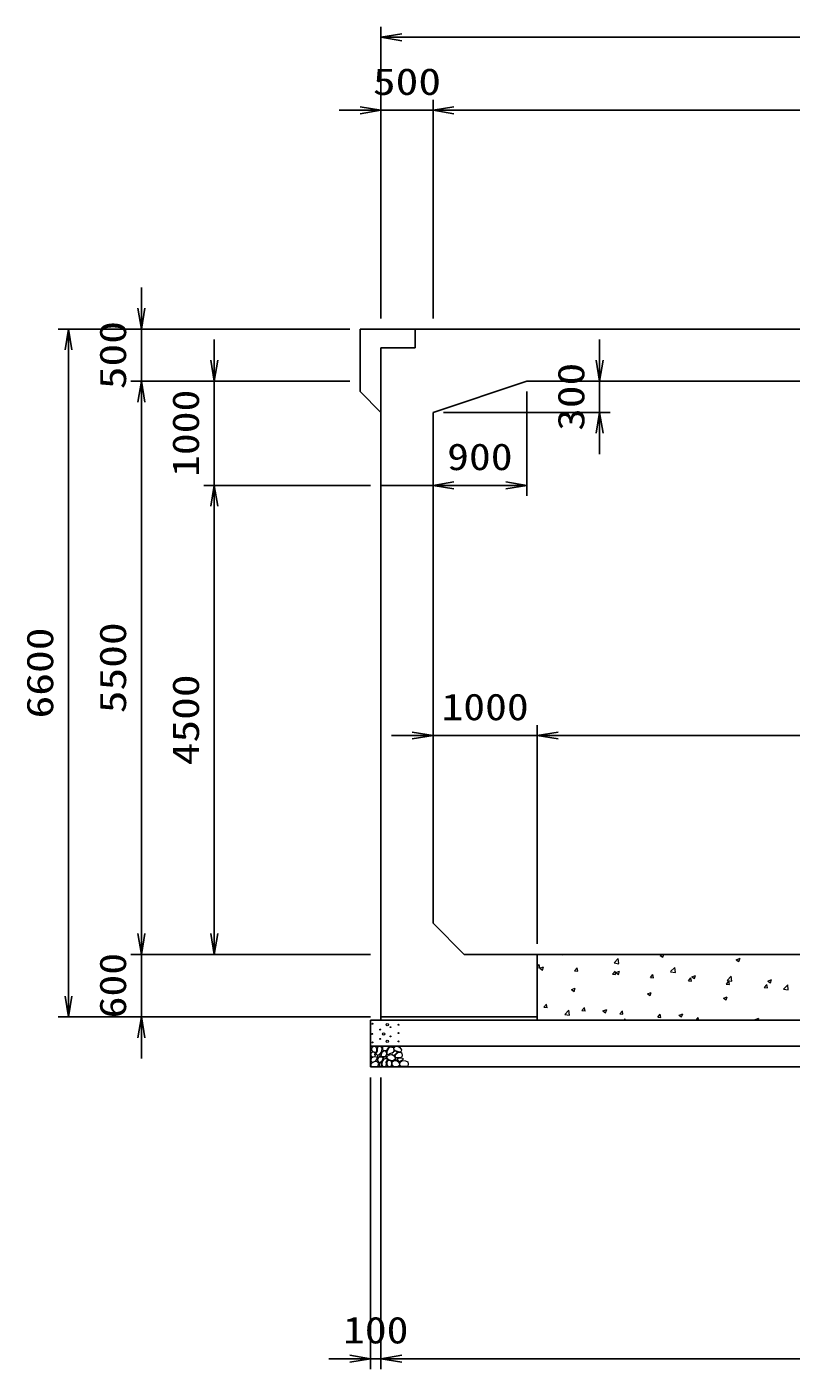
# Model space of a CAD drawing. Units: millimetres at full size. Extents: x 0 to 84100, y 0 to 59400.
# Drawn here: x 58650 to 65989, y 31420 to 44300 of the extents above; entities that cross this region are included whole.
import ezdxf
from ezdxf.enums import TextEntityAlignment as Align

# ---------------------------------------------------------------- set-up
doc = ezdxf.new("R2010")
doc.units = ezdxf.units.MM
for name, color, linetype, lineweight in [('D-DCR-HCHn', 4, 'Continuous', 9), ('D-STR-DIM', 7, 'Continuous', 25), ('D-STR-STRn', 1, 'Continuous', 25)]:
    doc.layers.add(name, color=color, linetype=linetype, lineweight=lineweight)
doc.styles.add('ＭＳ ゴシック', font='')
doc.styles.get('ＭＳ ゴシック').set_extended_font_data('MS Gothic')

# ---------------------------------------------------------------- blocks, each defined once
blk = doc.blocks.new('open_arrow')
at = {"color": 0, "linetype": 'Continuous', "lineweight": -2}
blk.add_lwpolyline([(7.5, 1.25), (0, 0), (7.5, -1.25)], dxfattribs=at)

msp = doc.modelspace()

# ---------------------------------------------------------------- linework, layer by layer
at = {"layer": 'D-DCR-HCHn'}
for p, q in [((61922.739, 41400), (61927.982, 41396.464)), ((61928.014, 41396.528), (61929.179, 41400)), ((62234.606, 41220), (62241.603, 41222.686)), ((62240.639, 41220), (62241.543, 41222.696)), ((63550, 35280.727), (63569.055, 35303.435)), ((63574.728, 35270.595), (63568.855, 35302.438)), ((63759.527, 35400), (63792.709, 35394.854)), ((63792.637, 35395.129), (63792.07, 35400)), ((64289.58, 35318.142), (64329.147, 35359.38)), ((64289.688, 35317.775), (64334.868, 35310.768)), ((64334.795, 35311.045), (64329.183, 35359.29)), ((64732.25, 35389.229), (64757.519, 35372.185)), ((64732.362, 35389.268), (64760.32, 35400)), ((64757.546, 35372.252), (64766.856, 35400)), ((65462.312, 35348.544), (65487.581, 35331.5)), ((65462.424, 35348.583), (65497.994, 35362.237)), ((65487.607, 35331.567), (65497.908, 35362.265)), ((63550, 35273.729), (63574.575, 35271.579)), ((63575.356, 35266.069), (63600.625, 35249.024)), ((63575.466, 35266.107), (63611.035, 35279.761)), ((63600.651, 35249.091), (63610.952, 35279.789)), ((63908.579, 35242.358), (63938.943, 35239.701)), ((63908.934, 35242.37), (63933.424, 35271.557)), ((63939.096, 35238.714), (63933.223, 35270.557)), ((64272.947, 35210.48), (64303.311, 35207.823)), ((64273.303, 35210.492), (64297.793, 35239.679)), ((64303.464, 35206.834), (64297.59, 35238.676)), ((64305.417, 35225.384), (64330.687, 35208.34)), ((64305.529, 35225.422), (64341.098, 35239.076)), ((64330.713, 35208.406), (64341.013, 35239.104)), ((64637.315, 35178.602), (64667.679, 35175.945)), ((64637.672, 35178.614), (64662.163, 35207.8)), ((64667.832, 35174.953), (64661.958, 35206.796)), ((64831.738, 35234.057), (64871.305, 35275.295)), ((64831.846, 35233.69), (64877.026, 35226.683)), ((64876.953, 35226.96), (64871.341, 35275.205)), ((65002.042, 35146.736), (65026.532, 35175.922)), ((65032.199, 35143.072), (65026.326, 35174.915)), ((65035.479, 35184.699), (65060.748, 35167.655)), ((65035.591, 35184.737), (65071.161, 35198.391)), ((65060.774, 35167.722), (65071.075, 35198.42)), ((65373.896, 35149.973), (65413.463, 35191.21)), ((65419.111, 35142.876), (65413.499, 35191.12)), ((63878.585, 35061.538), (63903.854, 35044.494)), ((63878.696, 35061.576), (63914.265, 35075.23)), ((63903.88, 35044.56), (63914.18, 35075.258)), ((64608.758, 35020.891), (64644.328, 35034.545)), ((64633.941, 35003.876), (64644.242, 35034.574)), ((65001.684, 35146.724), (65032.048, 35144.067)), ((65366.052, 35114.846), (65396.416, 35112.189)), ((65366.411, 35114.858), (65390.901, 35144.044)), ((65374.004, 35149.604), (65419.184, 35142.597)), ((65396.567, 35111.192), (65390.693, 35143.035)), ((65730.42, 35082.967), (65760.784, 35080.311)), ((65730.78, 35082.98), (65755.271, 35112.166)), ((65760.935, 35079.311), (65755.061, 35111.154)), ((65765.541, 35144.014), (65790.81, 35126.97)), ((65765.654, 35144.052), (65801.224, 35157.706)), ((65790.836, 35127.037), (65801.136, 35157.735)), ((65916.054, 35065.888), (65955.621, 35107.126)), ((65916.162, 35065.519), (65961.342, 35058.511)), ((65961.27, 35058.791), (65955.657, 35107.036)), ((63615.051, 34892.135), (63639.541, 34921.321)), ((63645.211, 34888.481), (63639.338, 34920.324)), ((64608.646, 35020.853), (64633.915, 35003.809)), ((65338.708, 34980.169), (65363.977, 34963.124)), ((65338.821, 34980.206), (65374.391, 34993.86)), ((65364.003, 34963.192), (65374.303, 34993.889)), ((63614.697, 34892.123), (63645.061, 34889.466)), ((63814.772, 34823.29), (63854.339, 34864.527)), ((63814.879, 34822.925), (63860.058, 34815.918)), ((63859.987, 34816.194), (63854.374, 34864.438)), ((63979.065, 34860.245), (64009.429, 34857.588)), ((63979.421, 34860.257), (64003.911, 34889.443)), ((64009.579, 34856.6), (64003.705, 34888.443)), ((64181.813, 34857.008), (64207.082, 34839.964)), ((64181.925, 34857.045), (64217.495, 34870.699)), ((64207.108, 34840.03), (64217.409, 34870.728)), ((64343.433, 34828.366), (64373.797, 34825.71)), ((64343.79, 34828.379), (64368.28, 34857.565)), ((64373.947, 34824.72), (64368.073, 34856.562)), ((64386.477, 34770), (64396.497, 34780.443)), ((64397.737, 34770), (64396.532, 34780.354)), ((64707.801, 34796.488), (64738.165, 34793.832)), ((64708.159, 34796.5), (64732.649, 34825.687)), ((64738.314, 34792.839), (64732.441, 34824.682)), ((64911.875, 34816.323), (64937.144, 34799.279)), ((64911.988, 34816.36), (64947.558, 34830.014)), ((64937.17, 34799.346), (64947.47, 34830.044)), ((65077.041, 34770), (65097.019, 34793.808)), ((65101.014, 34770), (65096.808, 34792.801)), ((65642.051, 34775.675), (65677.62, 34789.329)), ((65671.036, 34770), (65677.532, 34789.359)), ((65641.937, 34775.638), (65650.295, 34770))]:
    msp.add_line(p, q, dxfattribs=at)
msp.add_lwpolyline([(62093.432, 34518.547), (62076.093, 34516.446), (62064.258, 34508.701), (62064.626, 34489.819), (62070.514, 34476.087), (62085.025, 34476.185), (62105.107, 34479.153), (62114.799, 34493.689), (62124.082, 34503.492), (62126.884, 34514.345), (62114.099, 34518.547), (62093.082, 34518.547)], dxfattribs=at)
for points in [[(61957.281, 34453.808), (61950.346, 34433.005), (61959.592, 34419.136), (61982.707, 34416.824), (61998.488, 34423.599), (61991.952, 34439.939), (61996.575, 34449.185), (61987.33, 34458.431), (61973.461, 34463.053)], [(62001.155, 34377.009), (62018.277, 34402.692), (62016.137, 34409.112), (61992.594, 34415.533), (61971.192, 34413.393), (61956.21, 34400.551), (61954.07, 34385.57), (61956.21, 34370.588), (61973.332, 34366.308)], [(62001.198, 34511.594), (61980.395, 34516.217), (61961.904, 34506.971), (61959.592, 34486.168), (61964.215, 34469.988), (61987.33, 34463.053), (62003.51, 34463.053), (62010.444, 34474.611), (62010.444, 34500.037)], [(62019.69, 34513.906), (62012.756, 34493.102), (62015.067, 34469.988), (61998.887, 34444.562), (62019.69, 34433.005), (62042.805, 34444.562), (62056.673, 34463.053), (62061.296, 34493.102), (62056.673, 34509.283), (62042.805, 34516.217)], [(62024.313, 34433.005), (62012.756, 34423.759), (62017.379, 34416.824), (62033.559, 34416.824), (62040.493, 34419.136), (62045.116, 34428.382), (62038.182, 34435.316)], [(62061.082, 34377.009), (62071.783, 34402.692), (62063.222, 34413.393), (62037.539, 34413.393), (62026.838, 34409.112), (62016.137, 34394.131), (62016.137, 34381.289), (62026.838, 34364.167), (62039.679, 34362.027)], [(62058.985, 34458.431), (62047.427, 34430.693), (62056.673, 34419.136), (62084.411, 34419.136), (62095.968, 34423.759), (62107.525, 34439.939), (62107.525, 34453.808), (62095.968, 34472.299), (62082.099, 34474.611)], [(62097.466, 34325.643), (62103.886, 34344.905), (62101.746, 34366.308), (62116.728, 34389.85), (62097.466, 34400.551), (62076.063, 34389.85), (62063.222, 34372.728), (62058.941, 34344.905), (62063.222, 34329.924), (62076.063, 34323.503)], [(62093.185, 34400.551), (62103.886, 34409.112), (62099.606, 34415.533), (62084.624, 34415.533), (62078.204, 34413.393), (62073.923, 34404.832), (62080.344, 34398.411)], [(62163.203, 34379.533), (62127.829, 34386.129), (62112.782, 34398.266), (62108.03, 34417.263), (62122.713, 34431.629), (62151.323, 34439.69), (62172.97, 34426.761), (62186.961, 34409.347), (62183.002, 34391.67)], [(62123.447, 34436.214), (62110.689, 34440.569), (62109.425, 34468.678), (62122.512, 34497.359), (62139.448, 34513.536), (62171.403, 34507.032), (62174.133, 34471.913), (62163.816, 34459.876), (62135.739, 34444.301)], [(62154.798, 34445.711), (62156.454, 34439.566), (62162.011, 34435.193), (62174.19, 34433.302), (62185.305, 34439.802), (62195.592, 34449.138), (62204.858, 34457.333), (62204.635, 34463.462), (62198.736, 34468.875), (62184.203, 34470.356), (62171.47, 34464.383), (62162.011, 34455.165), (62157.281, 34450.556)], [(62182.012, 34479.601), (62175.964, 34485.086), (62174.897, 34490.792), (62178.414, 34503.305), (62188.71, 34517.61), (62211.004, 34516.105), (62232.571, 34505.811), (62247.195, 34485.597), (62245.021, 34472.456), (62238.02, 34465.716), (62226.769, 34463.215), (62210.511, 34467.483), (62189.289, 34474.481)], [(62243.372, 34411.832), (62248.688, 34416.874), (62255.476, 34425.68), (62257.145, 34433.275), (62253.144, 34447.685), (62239.088, 34458.67), (62218.907, 34457.89), (62191.698, 34443.001), (62182.086, 34430.757), (62185.152, 34416.784), (62194.778, 34410.04), (62203.599, 34409.145), (62217.363, 34409.524), (62230.808, 34411.002)], [(62199.971, 34385.265), (62204.183, 34388.446), (62207.686, 34393.505), (62207.81, 34400.431), (62203.414, 34406.067), (62195.769, 34407.977), (62189.356, 34406.179), (62187.704, 34400.442), (62186.896, 34394.835), (62187.881, 34387.456), (62193.975, 34384.127)], [(62227.597, 34370.331), (62217.895, 34375.079), (62210.89, 34383.822), (62210.719, 34395.084), (62214.942, 34405.627), (62230.189, 34407.625), (62245.054, 34408.018), (62259.481, 34402.512), (62261.849, 34393.273), (62249.54, 34382.195), (62234.555, 34373.15)], [(62009.716, 34323.503), (62024.698, 34329.924), (62028.978, 34351.326), (62020.417, 34366.308), (62005.435, 34370.588), (61986.173, 34368.448), (61964.771, 34359.887), (61954.07, 34347.045), (61954.07, 34332.064), (61960.49, 34323.503), (61986.173, 34325.643)], [(62056.801, 34329.924), (62056.801, 34355.606), (62046.1, 34362.027), (62035.399, 34355.606), (62033.259, 34340.625), (62035.399, 34327.783), (62050.381, 34323.503)], [(62114.588, 34327.783), (62133.85, 34323.503), (62150.972, 34332.064), (62153.112, 34351.326), (62150.968, 34374.878), (62127.429, 34382.327), (62112.447, 34378.603), (62106.027, 34362.027), (62106.027, 34338.484)], [(62162.352, 34373.637), (62177.306, 34382.556), (62203.44, 34382.292), (62224.93, 34363.525), (62228.643, 34334.899), (62214.853, 34324.245), (62178.098, 34321.871), (62161.731, 34331.633), (62157.172, 34354.06)], [(62259.972, 34322.493), (62244.837, 34324.274), (62234.866, 34329.787), (62230.835, 34342.722), (62230.945, 34354.963), (62240.172, 34371.678), (62258.242, 34382.822), (62285.731, 34378.403), (62307.453, 34370.334), (62312.643, 34346.125), (62308.03, 34328.257), (62286.884, 34322.877)]]:
    msp.add_lwpolyline(points, close=True, dxfattribs=at)
for centre, radius in [((61967.803, 34734.121), 4.5), ((62043.437, 34677.541), 4.5), ((62075.004, 34636.145), 11.25), ((62109.996, 34725.045), 11.25), ((62141.563, 34701.359), 4.5), ((62217.197, 34645.221), 4.5), ((62218.909, 34725.045), 4.5), ((61966.091, 34636.145), 4.5), ((61967.803, 34555.879), 4.5), ((62043.437, 34588.641), 4.5), ((62109.996, 34564.955), 11.25), ((62141.563, 34612.459), 4.5), ((62218.909, 34564.955), 4.5)]:
    msp.add_circle(centre, radius, dxfattribs=at)
at = {"layer": 'D-STR-DIM'}
for p, q in [((62050, 41500), (62050, 44300)), ((62050, 44200), (74050, 44200)), ((62050, 41500), (62050, 43600)), ((62550, 41500), (62550, 43600)), ((62550, 41500), (62550, 43600)), ((61650, 43500), (62950, 43500)), ((62550, 43500), (73550, 43500)), ((59750, 40500), (59750, 41800)), ((61750, 41400), (58950, 41400)), ((59050, 34800), (59050, 41400)), ((61750, 41400), (59650, 41400)), ((60450, 39500), (60450, 41300)), ((64150, 40200), (64150, 41300)), ((61750, 40900), (59650, 40900)), ((61750, 40900), (59650, 40900)), ((59750, 35400), (59750, 40900)), ((61750, 40900), (60350, 40900)), ((63550, 40900), (64250, 40900)), ((63450, 40800), (63450, 39800)), ((62650, 40600), (64250, 40600)), ((62550, 40500), (62550, 39800)), ((61950, 39900), (60350, 39900)), ((61950, 39900), (60350, 39900)), ((60450, 39900), (60450, 35400)), ((63450, 39900), (62550, 39900)), ((62150, 37500), (63950, 37500)), ((63550, 35500), (63550, 37600)), ((63550, 35500), (63550, 37600)), ((63550, 37500), (72550, 37500)), ((59750, 34400), (59750, 35800)), ((61950, 35400), (59650, 35400)), ((61950, 35400), (59650, 35400)), ((61950, 35400), (60350, 35400)), ((61950, 34800), (58950, 34800)), ((61950, 34800), (59650, 34800)), ((61950, 34220), (61950, 31420)), ((62050, 34220), (62050, 31420)), ((62050, 34220), (62050, 31420)), ((61550, 31520), (62450, 31520)), ((62050, 31520), (74050, 31520))]:
    msp.add_line(p, q, dxfattribs=at)
at = {"layer": 'D-STR-STRn'}
for p, q in [((61850, 41400), (61850, 40800)), ((62380, 41400), (61850, 41400)), ((62380, 41400), (73720, 41400)), ((62380, 41220), (62380, 41400)), ((62050, 41220), (62380, 41220)), ((62050, 41220), (62050, 34800)), ((63450, 40900), (62550, 40600)), ((63450, 40900), (72650, 40900)), ((61850, 40800), (62050, 40600)), ((62550, 40600), (62550, 35700)), ((62050, 39900), (62550, 39900)), ((62550, 35700), (62850, 35400)), ((62850, 35400), (73250, 35400)), ((63550, 35400), (63550, 34770)), ((62050, 34800), (63550, 34800)), ((62050, 34800), (62050, 34770)), ((61950, 34770), (74150, 34770)), ((61950, 34320), (61950, 34770)), ((61950, 34520), (74150, 34520)), ((61950, 34320), (74150, 34320))]:
    msp.add_line(p, q, dxfattribs=at)

# ---------------------------------------------------------------- block references
at = {"layer": 'D-STR-DIM', "xscale": 26.7, "yscale": 26.7}
for p in [(62050, 44200), (62550, 43500), (62550, 43500), (62550, 39900), (63550, 37500), (63550, 37500), (62050, 31520), (62050, 31520)]:
    msp.add_blockref('open_arrow', p, dxfattribs=at)
for p, rotation in [((62050, 43500), 180), ((59750, 41400), 90), ((59050, 41400), 270), ((60450, 40900), 90), ((64150, 40900), 90), ((59750, 40900), 270), ((59750, 40900), 270), ((64150, 40600), 270), ((63450, 39900), 180), ((60450, 39900), 270), ((60450, 39900), 270), ((62550, 37500), 180), ((59750, 35400), 90), ((59750, 35400), 90), ((60450, 35400), 90), ((59050, 34800), 90), ((59750, 34800), 270), ((61950, 31520), 180)]:
    msp.add_blockref('open_arrow', p, dxfattribs=dict(at, rotation=rotation))

# ---------------------------------------------------------------- texts
at = {"layer": 'D-STR-DIM', "style": 'ＭＳ ゴシック'}
for s, width, p in [('500', 1.25, (62300, 43775)), ('900', 1.2, (63000, 40175)), ('1000', 1.2, (63050, 37775)), ('100', 1.2, (62000, 31795))]:
    msp.add_text(s, height=256.6, dxfattribs=dict(at, width=width)).set_placement(p, align=Align.MIDDLE_CENTER)
for s, width, p in [('500', 1.25, (59475, 41150)), ('300', 1.25, (63875, 40750)), ('1000', 1.2, (60175, 40400)), ('6600', 1.25, (58775, 38100)), ('5500', 1.25, (59475, 38150)), ('4500', 1.25, (60175, 37650)), ('600', 1.2, (59475, 35100))]:
    msp.add_text(s, height=256.6, rotation=90, dxfattribs=dict(at, width=width)).set_placement(p, align=Align.MIDDLE_CENTER)

doc.saveas('drawing.dxf')
